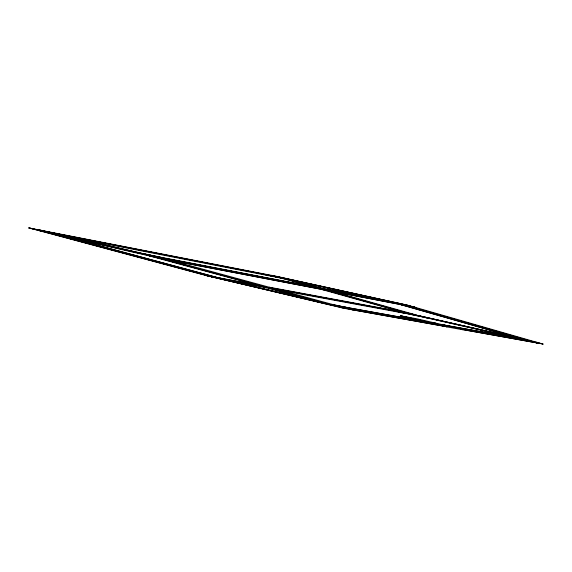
<?xml version="1.0" encoding="UTF-8"?>
<svg xmlns="http://www.w3.org/2000/svg" width="572" height="572" viewBox="0 0 572 572"><rect width="100%" height="100%" fill="white"/><g stroke="black" fill="none" stroke-linecap="round" stroke-linejoin="round"><path stroke-width="0.86" d="M171.657 260.575L158.515 257.972M399.942 304.418L519.262 338.567L543.393 344.122L461.089 329.293M278.428 290.168L282.046 290.984L278.428 290.183L279.851 290.562M244.809 284.184L247.64 284.091L227.256 280.051M241.141 283.319L244.48 283.24M345.281 308.608L344.53 308.415L444.894 326.433M160.038 262.469L162.298 263.02L159.545 262.419L163.006 263.184L160.568 262.705M271.164 275.311L407.958 305.248M352.945 309.938L339.175 306.742M408.086 305.991L398.541 303.389L159.595 257.321L171.65 260.567L415.837 307.471L401.708 304.132M193.658 271.514L194.408 271.671L192.971 271.378M435.421 323.187L433.991 322.894M542.671 343.972L532.346 341.598M313.856 299.735C316.08 300.243 312.434 299.399 313.542 299.685M537.759 342.535L536.615 342.242L542.692 343.958M536.65 342.885L537.566 343.057M171.1 260.389L409.001 306.192M425.353 321.364L423.909 321.064L424.924 321.25M410.396 317.91L409.488 317.732M418.768 319.376L420.105 319.641M150.457 255.248L389.496 301.394L388.981 301.287M73.245 237.68L79.351 238.581L55.348 233.598M415.644 307.464L536.808 342.285M67.074 236.272L75.44 237.523M336.894 306.335L343.965 308.294M149.843 256.049L149.356 255.913L324.217 303.382L344.451 307.7M279.436 290.469L281.095 290.783L280.645 290.612M435.363 323.159L434.098 322.88M407.157 305.805L406.906 305.763M65.88 236.801L223.959 279.272M337.466 305.748L426.405 321.814M443.407 324.889L520.077 338.767L400.364 304.504M337.787 305.834L426.948 321.943M443.951 325.01L520.077 338.767M451.294 326.705L416.723 318.74L400.607 315.808L435.213 323.802L451.294 326.705L462.805 329.779L446.968 326.934L438.695 324.703L345.524 307.9M343.3 307.336L436.179 324.074L400.607 315.808M452.952 327.098L531.552 341.334L409.037 306.199M435.213 323.802L531.524 341.412L537.144 342.964M352.538 309.81L444.451 326.312M461.518 329.415L536.45 342.828M344.172 307.643L343.558 307.407M538.016 343.193L537.072 342.986M222.058 278.857L310.903 299.785M217.575 277.584L254.376 284.441M269.412 287.215L400.214 311.518L514.807 337.294M258.48 285.55L205.255 275.318L39.575 230.809M273.616 288.359L407.65 313.213L410.932 314.071L397.004 311.49L428.578 318.211L397.004 311.49M224.531 279.408L260.196 286.021M275.296 288.817L409.716 313.728L518.511 338.46M246.797 284.12L266.881 287.83M281.31 290.454L406.628 313.663M401.129 303.925L160.696 257.607M399.635 311.382L400.214 311.518L320.563 289.175M160.153 258.322L170.363 260.289L150.55 255.705L160.36 257.536L149.256 255.398L333.44 305.562M39.418 229.973L28.614 227.885L38.724 230.58M278.357 276.705L40.512 230.194L40.862 230.273M50.744 232.554L281.174 277.577L386.786 300.858M265.537 274.646L300.422 282.089L265.537 274.646L297.483 281.26M74.782 237.909L283.941 278.678M150.486 255.248L150.936 255.348M48.27 232.768L46.339 232.354L212.505 277.027M142.149 253.382L160.689 257.221M333.719 304.726L346.589 307.4M344.287 308.365L344.187 308.344M193.086 271.407L193.522 271.45M409.631 317.76L408.801 317.553L409.988 317.803M160.174 258.38L343.679 308.272L204.755 275.203M277.899 276.612L408.901 305.519L414.972 307.271L408.172 305.97M383.219 300.171L372.894 297.898L373.087 298.219M404.633 304.976L414.829 307.221M344.587 307.729L343.986 307.536M291.212 280.187L372.744 298.148M408.587 306.106L408.108 305.956M518.783 338.431L409.767 313.656L327.391 290.483M424.338 317.331L504.289 335.528M160.832 257.686L39.582 230.008M400.214 311.518L399.671 311.39M38.281 229.73L159.474 257.35M160.246 257.564L170.17 260.21M29.272 227.971L149.9 255.505M29.122 228.035L149.764 255.591M150.722 255.777L160.682 258.437M37.266 230.223L160.074 258.358L158.594 257.993M344.952 307.765L344.537 307.672L345.702 307.95M160.067 258.301L159.538 258.229M420.134 319.648L418.804 319.39M160.989 257.722L161.547 257.865M321.972 302.788L214.922 277.534L49.457 233.04M205.148 275.325L336.129 306.234M343.357 308.129L344.601 308.43M324.217 303.382L323.695 303.253M212.405 277.263L211.769 277.105M222.279 278.857L67.682 237.208M161.247 262.72L162.269 263.006M49.213 232.203L47.49 231.782L282.639 277.985M170.971 260.482L343.858 307.493M278.821 290.211L280.745 290.733M440.254 325.06L446.968 326.934M281.488 278.199L308.38 285.728M298.041 281.689L321.521 288.267M333.269 291.613L415.115 314.629M289.532 279.837L315.065 287.015M287.323 279.379L313.242 286.665M325.604 290.14L407.65 313.213M406.649 305.713L529.179 340.833M502.838 334.963L506.027 336.2"/></g></svg>
